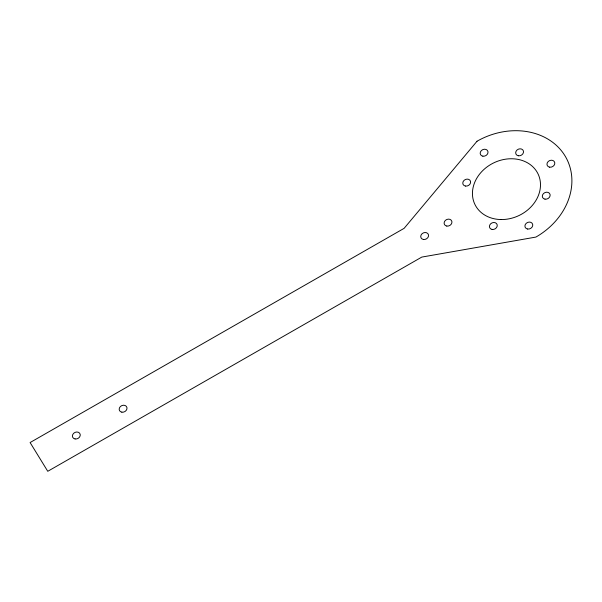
<?xml version="1.0" encoding="UTF-8"?>
<svg xmlns="http://www.w3.org/2000/svg" width="602" height="602" viewBox="0 0 602 602"><rect width="100%" height="100%" fill="white"/><g stroke="black" fill="none" stroke-linecap="round" stroke-linejoin="round"><path stroke-width="0.9" d="M477.032 141.229L404.13 228.331L30.1 442.545L47.761 471.298L421.791 257.084L535.9 237.075A67.424 56.159 -25.8 0 0 564.909 155.685A67.424 56.159 -25.8 0 0 477.032 141.229M501.203 219.549A35.059 29.205 -25.8 0 0 538.211 174.271A35.059 29.205 -25.8 0 0 479.982 173.632A35.059 29.205 -25.8 0 0 501.203 219.549M75.099 438.956A4.048 3.371 -25.8 0 0 80.179 434.305A4.048 3.371 -25.8 0 0 73.722 433.244A4.048 3.371 -25.8 0 0 75.099 438.956M121.86 412.174A4.048 3.371 -25.8 0 0 126.932 407.531A4.048 3.371 -25.8 0 0 120.475 406.463A4.048 3.371 -25.8 0 0 121.86 412.174M527.608 229.031A4.048 3.371 -25.8 0 0 532.68 224.38A4.048 3.371 -25.8 0 0 526.223 223.319A4.048 3.371 -25.8 0 0 527.608 229.031M482.864 156.181A4.048 3.371 -25.8 0 0 487.944 151.531A4.048 3.371 -25.8 0 0 481.48 150.47A4.048 3.371 -25.8 0 0 482.864 156.181M423.417 239.468A4.048 3.371 -25.8 0 0 428.489 234.818A4.048 3.371 -25.8 0 0 422.032 233.757A4.048 3.371 -25.8 0 0 423.417 239.468M446.797 226.074A4.048 3.371 -25.8 0 0 451.869 221.431A4.048 3.371 -25.8 0 0 445.412 220.362A4.048 3.371 -25.8 0 0 446.797 226.074M549.649 167.168A4.048 3.371 -25.8 0 0 554.728 162.517A4.048 3.371 -25.8 0 0 548.271 161.456A4.048 3.371 -25.8 0 0 549.649 167.168M518.36 155.767A4.048 3.371 -25.8 0 0 523.439 151.117A4.048 3.371 -25.8 0 0 516.983 150.056A4.048 3.371 -25.8 0 0 518.36 155.767M492.105 229.445A4.048 3.371 -25.8 0 0 497.184 224.794A4.048 3.371 -25.8 0 0 490.728 223.733A4.048 3.371 -25.8 0 0 492.105 229.445M465.466 186.063A4.048 3.371 -25.8 0 0 470.546 181.413A4.048 3.371 -25.8 0 0 464.082 180.352A4.048 3.371 -25.8 0 0 465.466 186.063M545.006 199.149A4.048 3.371 -25.8 0 0 550.077 194.499A4.048 3.371 -25.8 0 0 543.621 193.438A4.048 3.371 -25.8 0 0 545.006 199.149"/></g></svg>
